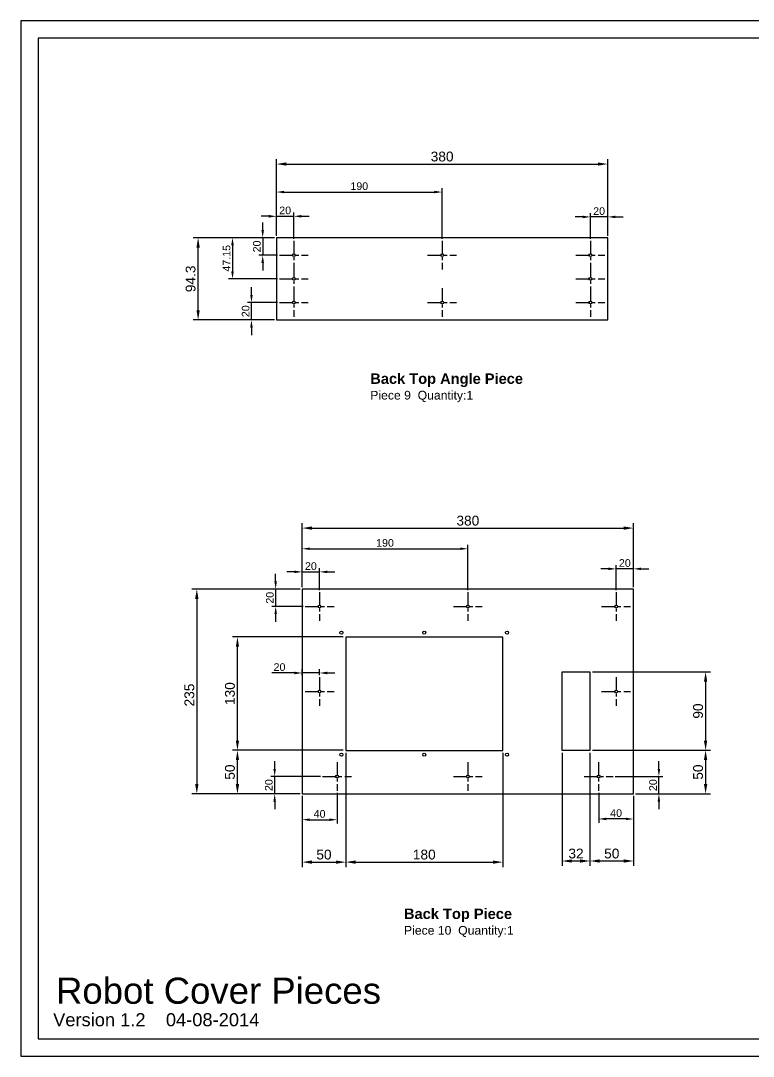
# Model space of a CAD drawing. Header units: millimetres. Extents: x 223 to 6376, y 897 to 5853.
# Drawn here: x 2737 to 3577, y 909 to 2097 of the extents above; entities that cross this region are included whole.
import ezdxf

# ---------------------------------------------------------------- set-up
doc = ezdxf.new("R2010")
doc.units = ezdxf.units.MM
doc.header["$LTSCALE"] = 0.5
doc.linetypes.add('CENTER', pattern=[50.8, 31.75, -6.35, 6.35, -6.35])
for name, color, linetype in [('Centre', 6, 'CENTER'), ('Dim', 5, 'Continuous'), ('Title', 7, 'Continuous')]:
    doc.layers.add(name, color=color, linetype=linetype)
doc.styles.get("Standard").update_dxf_attribs({"font": 'arial.ttf'})
doc.dimstyles.new('ISO-25', dxfattribs={"dimtxt": 2.5, "dimasz": 2.5, "dimexe": 1.25, "dimexo": 0.625, "dimtad": 1, "dimtxsty": 'Standard', "dimcen": 2.5, "dimadec": 0, "dimazin": 0, "dimtfac": 1, "dimtmove": 0, "dimatfit": 3, "dimfxl": 1, "dimarcsym": 0})

# ---------------------------------------------------------------- blocks, each defined once
blk = doc.blocks.new('*D221')
at = {"layer": 'Defpoints', "color": 0, "transparency": 16777216}
for p in [(3410.6, 1932.1), (3030.6, 1847.6), (3410.6, 1847.6)]:
    blk.add_point(p, dxfattribs=at)
at = {"layer": 'Dim', "color": 0, "lineweight": -2, "transparency": 16777216}
for p, q in [((3030.6, 1850.4), (3030.6, 1937.8)), ((3410.6, 1850.4), (3410.6, 1937.8)), ((3041.8, 1932.1), (3399.3, 1932.1))]:
    blk.add_line(p, q, dxfattribs=at)
at = {"layer": 'Dim', "color": 0, "transparency": 16777216}
for points in [[(3041.8, 1934), (3041.8, 1930.3), (3030.6, 1932.1)], [(3399.3, 1934), (3399.3, 1930.3), (3410.6, 1932.1)]]:
    blk.add_solid(points, dxfattribs=at)
at = {"layer": 'Dim', "color": 0, "transparency": 16777216, "insert": (3220.6, 1940.7), "char_height": 11.25, "attachment_point": 5}
blk.add_mtext('380', dxfattribs=at)
blk = doc.blocks.new('*D222')
at = {"layer": 'Defpoints', "color": 0, "transparency": 16777216}
for p in [(2940.8, 1847.6), (3030.6, 1847.6), (3030.6, 1753.3)]:
    blk.add_point(p, dxfattribs=at)
at = {"layer": 'Dim', "color": 0, "lineweight": -2, "transparency": 16777216}
for p, q in [((3027.8, 1847.6), (2935.2, 1847.6)), ((2940.8, 1764.5), (2940.8, 1836.3)), ((3027.8, 1753.3), (2935.2, 1753.3))]:
    blk.add_line(p, q, dxfattribs=at)
at = {"layer": 'Dim', "color": 0, "transparency": 16777216}
for points in [[(2938.9, 1836.3), (2942.7, 1836.3), (2940.8, 1847.6)], [(2938.9, 1764.5), (2942.7, 1764.5), (2940.8, 1753.3)]]:
    blk.add_solid(points, dxfattribs=at)
at = {"layer": 'Dim', "color": 0, "transparency": 16777216, "insert": (2932.2, 1800.4), "char_height": 11.25, "attachment_point": 5, "rotation": 90}
blk.add_mtext('94.3', dxfattribs=at)
blk = doc.blocks.new('*D223')
at = {"layer": 'Defpoints', "color": 0, "transparency": 16777216}
for p in [(3030.6, 1847.6), (3014.9, 1827.6), (3034, 1827.6)]:
    blk.add_point(p, dxfattribs=at)
at = {"layer": 'Dim', "color": 0, "lineweight": -2, "transparency": 16777216}
for p, q in [((3014.9, 1856.3), (3014.9, 1865.1)), ((3028.4, 1847.6), (3010.5, 1847.6)), ((3014.9, 1847.6), (3014.9, 1827.6)), ((3031.8, 1827.6), (3010.5, 1827.6)), ((3014.9, 1818.8), (3014.9, 1810.1))]:
    blk.add_line(p, q, dxfattribs=at)
at = {"layer": 'Dim', "color": 0, "transparency": 16777216}
for points in [[(3013.4, 1856.3), (3016.3, 1856.3), (3014.9, 1847.6)], [(3013.4, 1818.8), (3016.3, 1818.8), (3014.9, 1827.6)]]:
    blk.add_solid(points, dxfattribs=at)
at = {"layer": 'Dim', "color": 0, "transparency": 16777216, "insert": (3008.2, 1837.6), "char_height": 8.75, "attachment_point": 5, "rotation": 90}
blk.add_mtext('20', dxfattribs=at)
blk = doc.blocks.new('*D224')
at = {"layer": 'Defpoints', "color": 0, "transparency": 16777216}
for p in [(3030.6, 1847.6), (2980.2, 1800.4), (3034, 1800.4)]:
    blk.add_point(p, dxfattribs=at)
at = {"layer": 'Dim', "color": 0, "lineweight": -2, "transparency": 16777216}
for p, q in [((3028.4, 1847.6), (2975.8, 1847.6)), ((2980.2, 1838.8), (2980.2, 1809.2)), ((3031.8, 1800.4), (2975.8, 1800.4))]:
    blk.add_line(p, q, dxfattribs=at)
at = {"layer": 'Dim', "color": 0, "transparency": 16777216}
for points in [[(2978.7, 1838.8), (2981.7, 1838.8), (2980.2, 1847.6)], [(2978.7, 1809.2), (2981.7, 1809.2), (2980.2, 1800.4)]]:
    blk.add_solid(points, dxfattribs=at)
at = {"layer": 'Dim', "color": 0, "transparency": 16777216, "insert": (2973.5, 1824), "char_height": 8.75, "attachment_point": 5, "rotation": 90}
blk.add_mtext('47.15', dxfattribs=at)
blk = doc.blocks.new('*D225')
at = {"layer": 'Defpoints', "color": 0, "transparency": 16777216}
for p in [(3002, 1773.3), (3034, 1773.3), (3030.6, 1753.3)]:
    blk.add_point(p, dxfattribs=at)
at = {"layer": 'Dim', "color": 0, "lineweight": -2, "transparency": 16777216}
for p, q in [((3002, 1782), (3002, 1790.8)), ((3031.8, 1773.3), (2997.6, 1773.3)), ((3002, 1753.3), (3002, 1773.3)), ((3028.4, 1753.3), (2997.6, 1753.3)), ((3002, 1744.5), (3002, 1735.8))]:
    blk.add_line(p, q, dxfattribs=at)
at = {"layer": 'Dim', "color": 0, "transparency": 16777216}
for points in [[(3000.5, 1782), (3003.4, 1782), (3002, 1773.3)], [(3000.5, 1744.5), (3003.4, 1744.5), (3002, 1753.3)]]:
    blk.add_solid(points, dxfattribs=at)
at = {"layer": 'Dim', "color": 0, "transparency": 16777216, "insert": (2995.3, 1763.3), "char_height": 8.75, "attachment_point": 5, "rotation": 90}
blk.add_mtext('20', dxfattribs=at)
blk = doc.blocks.new('*D226')
at = {"layer": 'Defpoints', "color": 0, "transparency": 16777216}
for p in [(3050.6, 1872.2), (3030.6, 1847.6), (3050.6, 1844.2)]:
    blk.add_point(p, dxfattribs=at)
at = {"layer": 'Dim', "color": 0, "lineweight": -2, "transparency": 16777216}
for p, q in [((3021.8, 1872.2), (3013.1, 1872.2)), ((3030.6, 1849.8), (3030.6, 1876.6)), ((3030.6, 1872.2), (3050.6, 1872.2)), ((3050.6, 1846.4), (3050.6, 1876.6)), ((3059.3, 1872.2), (3068.1, 1872.2))]:
    blk.add_line(p, q, dxfattribs=at)
at = {"layer": 'Dim', "color": 0, "transparency": 16777216}
for points in [[(3021.8, 1873.7), (3021.8, 1870.7), (3030.6, 1872.2)], [(3059.3, 1873.7), (3059.3, 1870.7), (3050.6, 1872.2)]]:
    blk.add_solid(points, dxfattribs=at)
at = {"layer": 'Dim', "color": 0, "transparency": 16777216, "insert": (3040.6, 1878.9), "char_height": 8.75, "attachment_point": 5}
blk.add_mtext('20', dxfattribs=at)
blk = doc.blocks.new('*D227')
at = {"layer": 'Defpoints', "color": 0, "transparency": 16777216}
for p in [(3220.6, 1900), (3030.6, 1847.6), (3220.6, 1844.2)]:
    blk.add_point(p, dxfattribs=at)
at = {"layer": 'Dim', "color": 0, "lineweight": -2, "transparency": 16777216}
for p, q in [((3030.6, 1849.8), (3030.6, 1904.4)), ((3220.6, 1846.4), (3220.6, 1904.4)), ((3039.3, 1900), (3211.8, 1900))]:
    blk.add_line(p, q, dxfattribs=at)
at = {"layer": 'Dim', "color": 0, "transparency": 16777216}
for points in [[(3039.3, 1901.5), (3039.3, 1898.6), (3030.6, 1900)], [(3211.8, 1901.5), (3211.8, 1898.6), (3220.6, 1900)]]:
    blk.add_solid(points, dxfattribs=at)
at = {"layer": 'Dim', "color": 0, "transparency": 16777216, "insert": (3125.6, 1906.7), "char_height": 8.75, "attachment_point": 5}
blk.add_mtext('190', dxfattribs=at)
blk = doc.blocks.new('*D228')
at = {"layer": 'Defpoints', "color": 0, "transparency": 16777216}
for p in [(3390.6, 1871.5), (3390.6, 1844.2), (3410.6, 1847.6)]:
    blk.add_point(p, dxfattribs=at)
at = {"layer": 'Dim', "color": 0, "lineweight": -2, "transparency": 16777216}
for p, q in [((3381.8, 1871.5), (3373.1, 1871.5)), ((3390.6, 1846.4), (3390.6, 1875.9)), ((3410.6, 1871.5), (3390.6, 1871.5)), ((3410.6, 1849.8), (3410.6, 1875.9)), ((3419.3, 1871.5), (3428.1, 1871.5))]:
    blk.add_line(p, q, dxfattribs=at)
at = {"layer": 'Dim', "color": 0, "transparency": 16777216}
for points in [[(3381.8, 1872.9), (3381.8, 1870), (3390.6, 1871.5)], [(3419.3, 1872.9), (3419.3, 1870), (3410.6, 1871.5)]]:
    blk.add_solid(points, dxfattribs=at)
at = {"layer": 'Dim', "color": 0, "transparency": 16777216, "insert": (3400.6, 1878.1), "char_height": 8.75, "attachment_point": 5}
blk.add_mtext('20', dxfattribs=at)
blk = doc.blocks.new('*D249')
at = {"layer": 'Defpoints', "color": 0, "transparency": 16777216}
for p in [(3440.1, 1514.5), (3060.1, 1444.6), (3440.1, 1444.6)]:
    blk.add_point(p, dxfattribs=at)
at = {"layer": 'Dim', "color": 0, "lineweight": -2, "transparency": 16777216}
for p, q in [((3060.1, 1447.4), (3060.1, 1520.1)), ((3071.3, 1514.5), (3428.8, 1514.5)), ((3440.1, 1447.4), (3440.1, 1520.1))]:
    blk.add_line(p, q, dxfattribs=at)
at = {"layer": 'Dim', "color": 0, "transparency": 16777216}
for points in [[(3071.3, 1516.4), (3071.3, 1512.6), (3060.1, 1514.5)], [(3428.8, 1516.4), (3428.8, 1512.6), (3440.1, 1514.5)]]:
    blk.add_solid(points, dxfattribs=at)
at = {"layer": 'Dim', "color": 0, "transparency": 16777216, "insert": (3250.1, 1523), "char_height": 11.25, "attachment_point": 5}
blk.add_mtext('380', dxfattribs=at)
blk = doc.blocks.new('*D250')
at = {"layer": 'Defpoints', "color": 0, "transparency": 16777216}
for p in [(3060.1, 1444.6), (2939.3, 1209.6), (3060.1, 1209.6)]:
    blk.add_point(p, dxfattribs=at)
at = {"layer": 'Dim', "color": 0, "lineweight": -2, "transparency": 16777216}
for p, q in [((3057.3, 1444.6), (2933.7, 1444.6)), ((2939.3, 1433.3), (2939.3, 1220.8)), ((3057.3, 1209.6), (2933.7, 1209.6))]:
    blk.add_line(p, q, dxfattribs=at)
at = {"layer": 'Dim', "color": 0, "transparency": 16777216}
for points in [[(2937.4, 1433.3), (2941.2, 1433.3), (2939.3, 1444.6)], [(2937.4, 1220.8), (2941.2, 1220.8), (2939.3, 1209.6)]]:
    blk.add_solid(points, dxfattribs=at)
at = {"layer": 'Dim', "color": 0, "transparency": 16777216, "insert": (2930.8, 1323), "char_height": 11.25, "attachment_point": 5, "rotation": 90}
blk.add_mtext('235', dxfattribs=at)
blk = doc.blocks.new('*D259')
at = {"layer": 'Defpoints', "color": 0, "transparency": 16777216}
for p in [(3358.1, 1259.6), (3390.1, 1259.6), (3390.1, 1132.6)]:
    blk.add_point(p, dxfattribs=at)
at = {"layer": 'Dim', "color": 0, "lineweight": -2, "transparency": 16777216}
for p, q in [((3358.1, 1256.7), (3358.1, 1127)), ((3390.1, 1256.7), (3390.1, 1127)), ((3369.3, 1132.6), (3378.8, 1132.6))]:
    blk.add_line(p, q, dxfattribs=at)
at = {"layer": 'Dim', "color": 0, "transparency": 16777216}
for points in [[(3369.3, 1134.5), (3369.3, 1130.7), (3358.1, 1132.6)], [(3378.8, 1134.5), (3378.8, 1130.7), (3390.1, 1132.6)]]:
    blk.add_solid(points, dxfattribs=at)
at = {"layer": 'Dim', "color": 0, "transparency": 16777216, "insert": (3374.1, 1141.1), "char_height": 11.25, "attachment_point": 5}
blk.add_mtext('32', dxfattribs=at)
blk = doc.blocks.new('*D260')
at = {"layer": 'Defpoints', "color": 0, "transparency": 16777216}
for p in [(3390.1, 1259.6), (3440.1, 1209.6), (3440.1, 1132.6)]:
    blk.add_point(p, dxfattribs=at)
at = {"layer": 'Dim', "color": 0, "lineweight": -2, "transparency": 16777216}
for p, q in [((3390.1, 1256.7), (3390.1, 1127)), ((3440.1, 1206.7), (3440.1, 1127)), ((3401.3, 1132.6), (3428.8, 1132.6))]:
    blk.add_line(p, q, dxfattribs=at)
at = {"layer": 'Dim', "color": 0, "transparency": 16777216}
for points in [[(3401.3, 1134.5), (3401.3, 1130.7), (3390.1, 1132.6)], [(3428.8, 1134.5), (3428.8, 1130.7), (3440.1, 1132.6)]]:
    blk.add_solid(points, dxfattribs=at)
at = {"layer": 'Dim', "color": 0, "transparency": 16777216, "insert": (3415.1, 1141.1), "char_height": 11.25, "attachment_point": 5}
blk.add_mtext('50', dxfattribs=at)
blk = doc.blocks.new('*D261')
at = {"layer": 'Defpoints', "color": 0, "transparency": 16777216}
for p in [(3390.1, 1349.6), (3390.1, 1259.6), (3522.7, 1259.6)]:
    blk.add_point(p, dxfattribs=at)
at = {"layer": 'Dim', "color": 0, "lineweight": -2, "transparency": 16777216}
for p, q in [((3392.9, 1349.6), (3528.3, 1349.6)), ((3522.7, 1338.3), (3522.7, 1270.8)), ((3392.9, 1259.6), (3528.3, 1259.6))]:
    blk.add_line(p, q, dxfattribs=at)
at = {"layer": 'Dim', "color": 0, "transparency": 16777216}
for points in [[(3520.8, 1338.3), (3524.6, 1338.3), (3522.7, 1349.6)], [(3520.8, 1270.8), (3524.6, 1270.8), (3522.7, 1259.6)]]:
    blk.add_solid(points, dxfattribs=at)
at = {"layer": 'Dim', "color": 0, "transparency": 16777216, "insert": (3514.1, 1304.6), "char_height": 11.25, "attachment_point": 5, "rotation": 90}
blk.add_mtext('90', dxfattribs=at)
blk = doc.blocks.new('*D262')
at = {"layer": 'Defpoints', "color": 0, "transparency": 16777216}
for p in [(3390.1, 1259.6), (3440.1, 1209.6), (3522.7, 1209.6)]:
    blk.add_point(p, dxfattribs=at)
at = {"layer": 'Dim', "color": 0, "lineweight": -2, "transparency": 16777216}
for p, q in [((3392.9, 1259.6), (3528.3, 1259.6)), ((3522.7, 1248.3), (3522.7, 1220.8)), ((3442.9, 1209.6), (3528.3, 1209.6))]:
    blk.add_line(p, q, dxfattribs=at)
at = {"layer": 'Dim', "color": 0, "transparency": 16777216}
for points in [[(3520.8, 1248.3), (3524.6, 1248.3), (3522.7, 1259.6)], [(3520.8, 1220.8), (3524.6, 1220.8), (3522.7, 1209.6)]]:
    blk.add_solid(points, dxfattribs=at)
at = {"layer": 'Dim', "color": 0, "transparency": 16777216, "insert": (3514.1, 1234.6), "char_height": 11.25, "attachment_point": 5, "rotation": 90}
blk.add_mtext('50', dxfattribs=at)
blk = doc.blocks.new('*D263')
at = {"layer": 'Defpoints', "color": 0, "transparency": 16777216}
for p in [(2985.9, 1259.6), (3110.1, 1259.6), (3060.1, 1209.6)]:
    blk.add_point(p, dxfattribs=at)
at = {"layer": 'Dim', "color": 0, "lineweight": -2, "transparency": 16777216}
for p, q in [((3107.3, 1259.6), (2980.3, 1259.6)), ((2985.9, 1220.8), (2985.9, 1248.3)), ((3057.3, 1209.6), (2980.3, 1209.6))]:
    blk.add_line(p, q, dxfattribs=at)
at = {"layer": 'Dim', "color": 0, "transparency": 16777216}
for points in [[(2984, 1248.3), (2987.8, 1248.3), (2985.9, 1259.6)], [(2984, 1220.8), (2987.8, 1220.8), (2985.9, 1209.6)]]:
    blk.add_solid(points, dxfattribs=at)
at = {"layer": 'Dim', "color": 0, "transparency": 16777216, "insert": (2977.3, 1234.6), "char_height": 11.25, "attachment_point": 5, "rotation": 90}
blk.add_mtext('50', dxfattribs=at)
blk = doc.blocks.new('*D264')
at = {"layer": 'Defpoints', "color": 0, "transparency": 16777216}
for p in [(2985.9, 1389.6), (3110.1, 1389.6), (3110.1, 1259.6)]:
    blk.add_point(p, dxfattribs=at)
at = {"layer": 'Dim', "color": 0, "lineweight": -2, "transparency": 16777216}
for p, q in [((3107.3, 1389.6), (2980.3, 1389.6)), ((2985.9, 1270.8), (2985.9, 1378.3)), ((3107.3, 1259.6), (2980.3, 1259.6))]:
    blk.add_line(p, q, dxfattribs=at)
at = {"layer": 'Dim', "color": 0, "transparency": 16777216}
for points in [[(2984, 1378.3), (2987.8, 1378.3), (2985.9, 1389.6)], [(2984, 1270.8), (2987.8, 1270.8), (2985.9, 1259.6)]]:
    blk.add_solid(points, dxfattribs=at)
at = {"layer": 'Dim', "color": 0, "transparency": 16777216, "insert": (2977.3, 1324.6), "char_height": 11.25, "attachment_point": 5, "rotation": 90}
blk.add_mtext('130', dxfattribs=at)
blk = doc.blocks.new('*D265')
at = {"layer": 'Defpoints', "color": 0, "transparency": 16777216}
for p in [(3110.1, 1259.6), (3060.1, 1209.6), (3110.1, 1131.3)]:
    blk.add_point(p, dxfattribs=at)
at = {"layer": 'Dim', "color": 0, "lineweight": -2, "transparency": 16777216}
for p, q in [((3110.1, 1256.7), (3110.1, 1125.7)), ((3060.1, 1206.7), (3060.1, 1125.7)), ((3071.3, 1131.3), (3098.8, 1131.3))]:
    blk.add_line(p, q, dxfattribs=at)
at = {"layer": 'Dim', "color": 0, "transparency": 16777216}
for points in [[(3071.3, 1133.2), (3071.3, 1129.4), (3060.1, 1131.3)], [(3098.8, 1133.2), (3098.8, 1129.4), (3110.1, 1131.3)]]:
    blk.add_solid(points, dxfattribs=at)
at = {"layer": 'Dim', "color": 0, "transparency": 16777216, "insert": (3085.1, 1139.9), "char_height": 11.25, "attachment_point": 5}
blk.add_mtext('50', dxfattribs=at)
blk = doc.blocks.new('*D266')
at = {"layer": 'Defpoints', "color": 0, "transparency": 16777216}
for p in [(3110.1, 1259.6), (3290.1, 1259.6), (3290.1, 1131.3)]:
    blk.add_point(p, dxfattribs=at)
at = {"layer": 'Dim', "color": 0, "lineweight": -2, "transparency": 16777216}
for p, q in [((3110.1, 1256.7), (3110.1, 1125.7)), ((3290.1, 1256.7), (3290.1, 1125.7)), ((3121.3, 1131.3), (3278.8, 1131.3))]:
    blk.add_line(p, q, dxfattribs=at)
at = {"layer": 'Dim', "color": 0, "transparency": 16777216}
for points in [[(3121.3, 1133.2), (3121.3, 1129.4), (3110.1, 1131.3)], [(3278.8, 1133.2), (3278.8, 1129.4), (3290.1, 1131.3)]]:
    blk.add_solid(points, dxfattribs=at)
at = {"layer": 'Dim', "color": 0, "transparency": 16777216, "insert": (3200.1, 1139.9), "char_height": 11.25, "attachment_point": 5}
blk.add_mtext('180', dxfattribs=at)
blk = doc.blocks.new('*D251')
at = {"layer": 'Defpoints', "color": 0, "transparency": 16777216}
for p in [(3028.6, 1229.6), (3083.5, 1229.6), (3060.1, 1209.6)]:
    blk.add_point(p, dxfattribs=at)
at = {"layer": 'Dim', "color": 0, "lineweight": -2, "transparency": 16777216}
for p, q in [((3028.6, 1238.3), (3028.6, 1247.1)), ((3081.3, 1229.6), (3024.2, 1229.6)), ((3028.6, 1209.6), (3028.6, 1229.6)), ((3057.9, 1209.6), (3024.2, 1209.6)), ((3028.6, 1200.8), (3028.6, 1192.1))]:
    blk.add_line(p, q, dxfattribs=at)
at = {"layer": 'Dim', "color": 0, "transparency": 16777216}
for points in [[(3027.1, 1238.3), (3030, 1238.3), (3028.6, 1229.6)], [(3027.1, 1200.8), (3030, 1200.8), (3028.6, 1209.6)]]:
    blk.add_solid(points, dxfattribs=at)
at = {"layer": 'Dim', "color": 0, "transparency": 16777216, "insert": (3021.9, 1219.6), "char_height": 8.75, "attachment_point": 5, "rotation": 90}
blk.add_mtext('20', dxfattribs=at)
blk = doc.blocks.new('*D252')
at = {"layer": 'Defpoints', "color": 0, "transparency": 16777216}
for p in [(3100.1, 1213), (3060.1, 1209.6), (3100.1, 1180)]:
    blk.add_point(p, dxfattribs=at)
at = {"layer": 'Dim', "color": 0, "lineweight": -2, "transparency": 16777216}
for p, q in [((3060.1, 1207.4), (3060.1, 1175.6)), ((3100.1, 1210.8), (3100.1, 1175.6)), ((3068.8, 1180), (3091.3, 1180))]:
    blk.add_line(p, q, dxfattribs=at)
at = {"layer": 'Dim', "color": 0, "transparency": 16777216}
for points in [[(3068.8, 1181.4), (3068.8, 1178.5), (3060.1, 1180)], [(3091.3, 1181.4), (3091.3, 1178.5), (3100.1, 1180)]]:
    blk.add_solid(points, dxfattribs=at)
at = {"layer": 'Dim', "color": 0, "transparency": 16777216, "insert": (3080.1, 1186.6), "char_height": 8.75, "attachment_point": 5}
blk.add_mtext('40', dxfattribs=at)
blk = doc.blocks.new('*D253')
at = {"layer": 'Defpoints', "color": 0, "transparency": 16777216}
for p in [(3400.1, 1213), (3440.1, 1209.6), (3400.1, 1180.8)]:
    blk.add_point(p, dxfattribs=at)
at = {"layer": 'Dim', "color": 0, "lineweight": -2, "transparency": 16777216}
for p, q in [((3400.1, 1210.8), (3400.1, 1176.5)), ((3440.1, 1207.4), (3440.1, 1176.5)), ((3431.3, 1180.8), (3408.8, 1180.8))]:
    blk.add_line(p, q, dxfattribs=at)
at = {"layer": 'Dim', "color": 0, "transparency": 16777216}
for points in [[(3408.8, 1182.3), (3408.8, 1179.4), (3400.1, 1180.8)], [(3431.3, 1182.3), (3431.3, 1179.4), (3440.1, 1180.8)]]:
    blk.add_solid(points, dxfattribs=at)
at = {"layer": 'Dim', "color": 0, "transparency": 16777216, "insert": (3420.1, 1187.5), "char_height": 8.75, "attachment_point": 5}
blk.add_mtext('40', dxfattribs=at)
blk = doc.blocks.new('*D254')
at = {"layer": 'Defpoints', "color": 0, "transparency": 16777216}
for p in [(3416.7, 1229.6), (3469.2, 1229.6), (3440.1, 1209.6)]:
    blk.add_point(p, dxfattribs=at)
at = {"layer": 'Dim', "color": 0, "lineweight": -2, "transparency": 16777216}
for p, q in [((3469.2, 1238.3), (3469.2, 1247.1)), ((3418.9, 1229.6), (3473.6, 1229.6)), ((3469.2, 1209.6), (3469.2, 1229.6)), ((3442.3, 1209.6), (3473.6, 1209.6)), ((3469.2, 1200.8), (3469.2, 1192.1))]:
    blk.add_line(p, q, dxfattribs=at)
at = {"layer": 'Dim', "color": 0, "transparency": 16777216}
for points in [[(3467.7, 1238.3), (3470.6, 1238.3), (3469.2, 1229.6)], [(3467.7, 1200.8), (3470.6, 1200.8), (3469.2, 1209.6)]]:
    blk.add_solid(points, dxfattribs=at)
at = {"layer": 'Dim', "color": 0, "transparency": 16777216, "insert": (3462.5, 1219.6), "char_height": 8.75, "attachment_point": 5, "rotation": 90}
blk.add_mtext('20', dxfattribs=at)
blk = doc.blocks.new('*D255')
at = {"layer": 'Defpoints', "color": 0, "transparency": 16777216}
for p in [(3060.1, 1444.6), (3029.7, 1424.6), (3063.5, 1424.6)]:
    blk.add_point(p, dxfattribs=at)
at = {"layer": 'Dim', "color": 0, "lineweight": -2, "transparency": 16777216}
for p, q in [((3029.7, 1453.3), (3029.7, 1462.1)), ((3057.9, 1444.6), (3025.3, 1444.6)), ((3029.7, 1444.6), (3029.7, 1424.6)), ((3061.3, 1424.6), (3025.3, 1424.6)), ((3029.7, 1415.8), (3029.7, 1407.1))]:
    blk.add_line(p, q, dxfattribs=at)
at = {"layer": 'Dim', "color": 0, "transparency": 16777216}
for points in [[(3028.3, 1453.3), (3031.2, 1453.3), (3029.7, 1444.6)], [(3028.3, 1415.8), (3031.2, 1415.8), (3029.7, 1424.6)]]:
    blk.add_solid(points, dxfattribs=at)
at = {"layer": 'Dim', "color": 0, "transparency": 16777216, "insert": (3023.1, 1434.6), "char_height": 8.75, "attachment_point": 5, "rotation": 90}
blk.add_mtext('20', dxfattribs=at)
blk = doc.blocks.new('*D256')
at = {"layer": 'Defpoints', "color": 0, "transparency": 16777216}
for p in [(3080.1, 1464.3), (3060.1, 1444.6), (3080.1, 1441.2)]:
    blk.add_point(p, dxfattribs=at)
at = {"layer": 'Dim', "color": 0, "lineweight": -2, "transparency": 16777216}
for p, q in [((3051.3, 1464.3), (3042.6, 1464.3)), ((3060.1, 1446.7), (3060.1, 1468.7)), ((3060.1, 1464.3), (3080.1, 1464.3)), ((3080.1, 1443.3), (3080.1, 1468.7)), ((3088.8, 1464.3), (3097.6, 1464.3))]:
    blk.add_line(p, q, dxfattribs=at)
at = {"layer": 'Dim', "color": 0, "transparency": 16777216}
for points in [[(3051.3, 1465.7), (3051.3, 1462.8), (3060.1, 1464.3)], [(3088.8, 1465.7), (3088.8, 1462.8), (3080.1, 1464.3)]]:
    blk.add_solid(points, dxfattribs=at)
at = {"layer": 'Dim', "color": 0, "transparency": 16777216, "insert": (3070.1, 1470.9), "char_height": 8.75, "attachment_point": 5}
blk.add_mtext('20', dxfattribs=at)
blk = doc.blocks.new('*D257')
at = {"layer": 'Defpoints', "color": 0, "transparency": 16777216}
for p in [(3420.1, 1467.7), (3420.1, 1441.2), (3440.1, 1444.6)]:
    blk.add_point(p, dxfattribs=at)
at = {"layer": 'Dim', "color": 0, "lineweight": -2, "transparency": 16777216}
for p, q in [((3411.3, 1467.7), (3402.6, 1467.7)), ((3420.1, 1443.3), (3420.1, 1472.1)), ((3440.1, 1467.7), (3420.1, 1467.7)), ((3440.1, 1446.7), (3440.1, 1472.1)), ((3448.8, 1467.7), (3457.6, 1467.7))]:
    blk.add_line(p, q, dxfattribs=at)
at = {"layer": 'Dim', "color": 0, "transparency": 16777216}
for points in [[(3411.3, 1469.2), (3411.3, 1466.3), (3420.1, 1467.7)], [(3448.8, 1469.2), (3448.8, 1466.3), (3440.1, 1467.7)]]:
    blk.add_solid(points, dxfattribs=at)
at = {"layer": 'Dim', "color": 0, "transparency": 16777216, "insert": (3430.1, 1474.4), "char_height": 8.75, "attachment_point": 5}
blk.add_mtext('20', dxfattribs=at)
blk = doc.blocks.new('*D258')
at = {"layer": 'Defpoints', "color": 0, "transparency": 16777216}
for p in [(3250.1, 1490.8), (3060.1, 1444.6), (3250.1, 1441.2)]:
    blk.add_point(p, dxfattribs=at)
at = {"layer": 'Dim', "color": 0, "lineweight": -2, "transparency": 16777216}
for p, q in [((3060.1, 1446.7), (3060.1, 1495.2)), ((3068.8, 1490.8), (3241.3, 1490.8)), ((3250.1, 1443.3), (3250.1, 1495.2))]:
    blk.add_line(p, q, dxfattribs=at)
at = {"layer": 'Dim', "color": 0, "transparency": 16777216}
for points in [[(3068.8, 1492.3), (3068.8, 1489.4), (3060.1, 1490.8)], [(3241.3, 1492.3), (3241.3, 1489.4), (3250.1, 1490.8)]]:
    blk.add_solid(points, dxfattribs=at)
at = {"layer": 'Dim', "color": 0, "transparency": 16777216, "insert": (3155.1, 1497.5), "char_height": 8.75, "attachment_point": 5}
blk.add_mtext('190', dxfattribs=at)
blk = doc.blocks.new('*D292')
at = {"layer": 'Defpoints', "color": 0, "transparency": 16777216}
for p in [(3060.1, 1348.3), (3060.1, 1343.7), (3080.1, 1343.7)]:
    blk.add_point(p, dxfattribs=at)
at = {"layer": 'Dim', "color": 0, "lineweight": -2, "transparency": 16777216}
for p, q in [((3051.3, 1348.3), (3025.5, 1348.3)), ((3060.1, 1345.8), (3060.1, 1352.7)), ((3080.1, 1348.3), (3060.1, 1348.3)), ((3080.1, 1345.8), (3080.1, 1352.7)), ((3088.8, 1348.3), (3097.6, 1348.3))]:
    blk.add_line(p, q, dxfattribs=at)
at = {"layer": 'Dim', "color": 0, "transparency": 16777216}
for points in [[(3051.3, 1349.8), (3051.3, 1346.8), (3060.1, 1348.3)], [(3088.8, 1349.8), (3088.8, 1346.8), (3080.1, 1348.3)]]:
    blk.add_solid(points, dxfattribs=at)
at = {"layer": 'Dim', "color": 0, "transparency": 16777216, "insert": (3034.1, 1355), "char_height": 8.75, "attachment_point": 5}
blk.add_mtext('20', dxfattribs=at)

msp = doc.modelspace()

# ---------------------------------------------------------------- linework, layer by layer
for p, q in [((3410.566, 1847.58), (3030.566, 1847.58)), ((3030.566, 1847.58), (3030.566, 1753.28)), ((3410.566, 1753.28), (3410.566, 1847.58)), ((3030.566, 1753.28), (3410.566, 1753.28)), ((3440.073, 1444.55), (3060.073, 1444.55)), ((3060.073, 1444.55), (3060.073, 1209.55)), ((3440.073, 1209.55), (3440.073, 1444.55)), ((3060.073, 1209.55), (3440.073, 1209.55))]:
    msp.add_line(p, q)
for points in [[(3110.073, 1259.55), (3290.073, 1259.55), (3290.073, 1389.55), (3110.073, 1389.55)], [(3390.073, 1259.55), (3358.073, 1259.55), (3358.073, 1349.55), (3390.073, 1349.55)]]:
    msp.add_lwpolyline(points, close=True)
for centre, radius in [((3050.566, 1827.58), 1.6), ((3220.566, 1827.58), 1.6), ((3390.566, 1827.58), 1.6), ((3050.566, 1800.43), 1.6), ((3390.566, 1800.43), 1.6), ((3050.566, 1773.28), 1.6), ((3220.566, 1773.28), 1.6), ((3390.566, 1773.28), 1.6), ((3080.073, 1424.55), 1.6), ((3250.073, 1424.55), 1.6), ((3420.073, 1424.55), 1.6), ((3105.073, 1394.55), 1.75), ((3200.073, 1394.55), 1.75), ((3295.073, 1394.55), 1.75), ((3080.073, 1327.05), 1.6), ((3420.073, 1327.05), 1.6), ((3105.073, 1254.55), 1.75), ((3200.073, 1254.55), 1.75), ((3295.073, 1254.55), 1.75), ((3100.073, 1229.55), 1.6), ((3250.073, 1229.55), 1.6), ((3400.073, 1229.55), 1.6)]:
    msp.add_circle(centre, radius)
at = {"layer": 'Centre'}
for p, q in [((3050.566, 1844.18), (3050.566, 1810.98)), ((3220.566, 1844.18), (3220.566, 1810.98)), ((3390.566, 1844.18), (3390.566, 1810.98)), ((3033.966, 1827.58), (3067.166, 1827.58)), ((3203.966, 1827.58), (3237.166, 1827.58)), ((3373.966, 1827.58), (3407.166, 1827.58)), ((3050.566, 1817.03), (3050.566, 1783.83)), ((3390.566, 1817.03), (3390.566, 1783.83)), ((3033.966, 1800.43), (3067.166, 1800.43)), ((3373.966, 1800.43), (3407.166, 1800.43)), ((3050.566, 1789.88), (3050.566, 1756.68)), ((3220.566, 1789.88), (3220.566, 1756.68)), ((3390.566, 1789.88), (3390.566, 1756.68)), ((3033.966, 1773.28), (3067.166, 1773.28)), ((3203.966, 1773.28), (3237.166, 1773.28)), ((3373.966, 1773.28), (3407.166, 1773.28)), ((3080.073, 1441.15), (3080.073, 1407.95)), ((3250.073, 1441.15), (3250.073, 1407.95)), ((3420.073, 1441.15), (3420.073, 1407.95)), ((3063.473, 1424.55), (3096.673, 1424.55)), ((3233.473, 1424.55), (3266.673, 1424.55)), ((3403.473, 1424.55), (3436.673, 1424.55)), ((3080.073, 1343.65), (3080.073, 1310.45)), ((3420.073, 1343.65), (3420.073, 1310.45)), ((3063.473, 1327.05), (3096.673, 1327.05)), ((3403.473, 1327.05), (3436.673, 1327.05)), ((3100.073, 1246.15), (3100.073, 1212.95)), ((3250.073, 1246.15), (3250.073, 1212.95)), ((3400.073, 1246.15), (3400.073, 1212.95)), ((3083.473, 1229.55), (3116.673, 1229.55)), ((3233.473, 1229.55), (3266.673, 1229.55)), ((3383.473, 1229.55), (3416.673, 1229.55))]:
    msp.add_line(p, q, dxfattribs=at)
at = {"layer": 'Dim'}
for points in [[(2737.382, 908.564), (4417.382, 908.564), (4417.382, 2096.564), (2737.382, 2096.564)], [(2757.382, 928.564), (4397.382, 928.564), (4397.382, 2076.564), (2757.382, 2076.564)]]:
    msp.add_lwpolyline(points, close=True, dxfattribs=at)

# ---------------------------------------------------------------- texts
at = {"layer": 'Dim', "attachment_point": 1}
for s, width, insert, char_height in [('Robot Cover Pieces', 564.96076, (2777.846, 998.812), 30), ('Version 1.2    04-08-2014', 361.06512, (2774.544, 958.018), 15)]:
    msp.add_mtext_dynamic_manual_height_columns(s, width=width, gutter_width=12.5, heights=[0], dxfattribs=dict(at, insert=insert, char_height=char_height))
at = {"layer": 'Title', "char_height": 10, "attachment_point": 1}
for s, width, heights, insert in [('\\pi8.8364;{\\fArial|b1|i0|c0|p34;\\H1.2x;Back Top Angle Piece\\P\\pi38.288;}Piece 9  Quantity:1', 190.96893, [49.273], (3129.359, 1691.962)), ('\\pi1.7588;{\\fArial|b1|i0|c0|p34;\\H1.2x;Back Top Piece\\P\\pi1.7131;}Piece 10  Quantity:1', 125.58848, [63.596], (3175.107, 1078.083))]:
    msp.add_mtext_dynamic_manual_height_columns(s, width=width, gutter_width=12.5, heights=heights, dxfattribs=dict(at, insert=insert))

# ---------------------------------------------------------------- dimensions: what is measured, and where the dimension line sits
at = {"layer": 'Dim'}
for base, p1, p2, override, picture, middle in [((3410.566, 1932.128), (3030.566, 1847.58), (3410.566, 1847.58), {"dimscale": 4.5, "dimdsep": 46}, '*D221', (3220.566, 1932.128)), ((3220.566, 1900.01), (3030.566, 1847.58), (3220.566, 1844.18), {"dimscale": 3.5, "dimdsep": 46}, '*D227', (3125.566, 1900.01)), ((3050.566, 1872.195), (3030.566, 1847.58), (3050.566, 1844.18), {"dimscale": 3.5, "dimdsep": 46}, '*D226', (3040.566, 1872.195)), ((3390.566, 1871.479), (3410.566, 1847.58), (3390.566, 1844.18), {"dimscale": 3.5, "dimdsep": 46}, '*D228', (3400.566, 1871.479)), ((3440.073, 1514.478), (3060.073, 1444.55), (3440.073, 1444.55), {"dimscale": 4.5, "dimdsep": 46}, '*D249', (3250.073, 1514.478)), ((3250.073, 1490.835), (3060.073, 1444.55), (3250.073, 1441.15), {"dimscale": 3.5, "dimdsep": 46}, '*D258', (3155.073, 1490.835)), ((3080.073, 1464.28), (3060.073, 1444.55), (3080.073, 1441.15), {"dimscale": 3.5, "dimdsep": 46}, '*D256', (3070.073, 1464.28)), ((3420.073, 1467.731), (3440.073, 1444.55), (3420.073, 1441.15), {"dimscale": 3.5, "dimdsep": 46}, '*D257', (3430.073, 1467.731)), ((3060.073, 1348.3), (3080.073, 1343.65), (3060.073, 1343.65), {"dimscale": 3.5, "dimdsep": 46}, '*D292', (3034.059, 1348.3)), ((3100.073, 1179.973), (3060.073, 1209.55), (3100.073, 1212.95), {"dimscale": 3.5, "dimdsep": 46}, '*D252', (3080.073, 1179.973)), ((3400.073, 1180.846), (3440.073, 1209.55), (3400.073, 1212.95), {"dimscale": 3.5, "dimdsep": 46}, '*D253', (3420.073, 1180.846))]:
    dim = msp.add_linear_dim(base=base, p1=p1, p2=p2, dimstyle='ISO-25', override=override, dxfattribs=at)
    dim.commit()
    dim.dimension.update_dxf_attribs({"geometry": picture, "text_midpoint": middle, "dimtype": 160})
for base, p1, p2, override, picture, middle in [((3014.87, 1827.58), (3030.566, 1847.58), (3033.966, 1827.58), {"dimscale": 3.5, "dimdsep": 46}, '*D223', (3014.87, 1837.58)), ((2940.794, 1847.58), (3030.566, 1753.28), (3030.566, 1847.58), {"dimscale": 4.5, "dimdsep": 46}, '*D222', (2940.794, 1800.43)), ((2980.199, 1800.43), (3030.566, 1847.58), (3033.966, 1800.43), {"dimscale": 3.5, "dimdsep": 46}, '*D224', (2980.199, 1824.005)), ((3001.976, 1773.28), (3030.566, 1753.28), (3033.966, 1773.28), {"dimscale": 3.5, "dimdsep": 46}, '*D225', (3001.976, 1763.28)), ((3029.718, 1424.55), (3060.073, 1444.55), (3063.473, 1424.55), {"dimscale": 3.5, "dimdsep": 46}, '*D255', (3029.718, 1434.55)), ((2939.314, 1209.55), (3060.073, 1444.55), (3060.073, 1209.55), {"dimscale": 4.5, "dimdsep": 46}, '*D250', (2939.314, 1322.951)), ((3028.592, 1229.55), (3060.073, 1209.55), (3083.473, 1229.55), {"dimscale": 3.5, "dimdsep": 46}, '*D251', (3028.592, 1219.55)), ((3469.178, 1229.55), (3440.073, 1209.55), (3416.673, 1229.55), {"dimscale": 3.5, "dimdsep": 46}, '*D254', (3469.178, 1219.55))]:
    dim = msp.add_linear_dim(base=base, p1=p1, p2=p2, angle=90, dimstyle='ISO-25', override=override, dxfattribs=at)
    dim.commit()
    dim.dimension.update_dxf_attribs({"geometry": picture, "text_midpoint": middle, "dimtype": 160})
for base, p1, p2, override, picture, middle in [((2985.876, 1389.55), (3110.073, 1259.55), (3110.073, 1389.55), {"dimscale": 4.5, "dimdsep": 46, "dimtmove": 1}, '*D264', (2977.316, 1324.55)), ((3522.69, 1259.55), (3390.073, 1349.55), (3390.073, 1259.55), {"dimscale": 4.5, "dimdsep": 46, "dimtmove": 1}, '*D261', (3514.134, 1304.55)), ((2985.876, 1259.55), (3060.073, 1209.55), (3110.073, 1259.55), {"dimscale": 4.5, "dimdsep": 46}, '*D263', (2977.319, 1234.55)), ((3522.69, 1209.55), (3390.073, 1259.55), (3440.073, 1209.55), {"dimscale": 4.5, "dimdsep": 46, "dimtmove": 1}, '*D262', (3514.134, 1234.55))]:
    dim = msp.add_linear_dim(base=base, p1=p1, p2=p2, angle=90, dimstyle='ISO-25', override=override, dxfattribs=at)
    dim.commit()
    dim.dimension.update_dxf_attribs({"geometry": picture, "text_midpoint": middle})
for base, p1, p2, override, picture, middle in [((3110.073, 1131.309), (3060.073, 1209.55), (3110.073, 1259.55), {"dimscale": 4.5, "dimdsep": 46}, '*D265', (3085.073, 1139.865)), ((3290.073, 1131.309), (3110.073, 1259.55), (3290.073, 1259.55), {"dimscale": 4.5, "dimdsep": 46, "dimtmove": 1}, '*D266', (3200.073, 1139.865)), ((3390.073, 1132.583), (3358.073, 1259.55), (3390.073, 1259.55), {"dimscale": 4.5, "dimdsep": 46, "dimtmove": 1}, '*D259', (3374.073, 1141.144)), ((3440.073, 1132.583), (3390.073, 1259.55), (3440.073, 1209.55), {"dimscale": 4.5, "dimdsep": 46, "dimtmove": 1}, '*D260', (3415.073, 1141.14))]:
    dim = msp.add_linear_dim(base=base, p1=p1, p2=p2, dimstyle='ISO-25', override=override, dxfattribs=at)
    dim.commit()
    dim.dimension.update_dxf_attribs({"geometry": picture, "text_midpoint": middle})

doc.saveas('drawing.dxf')
